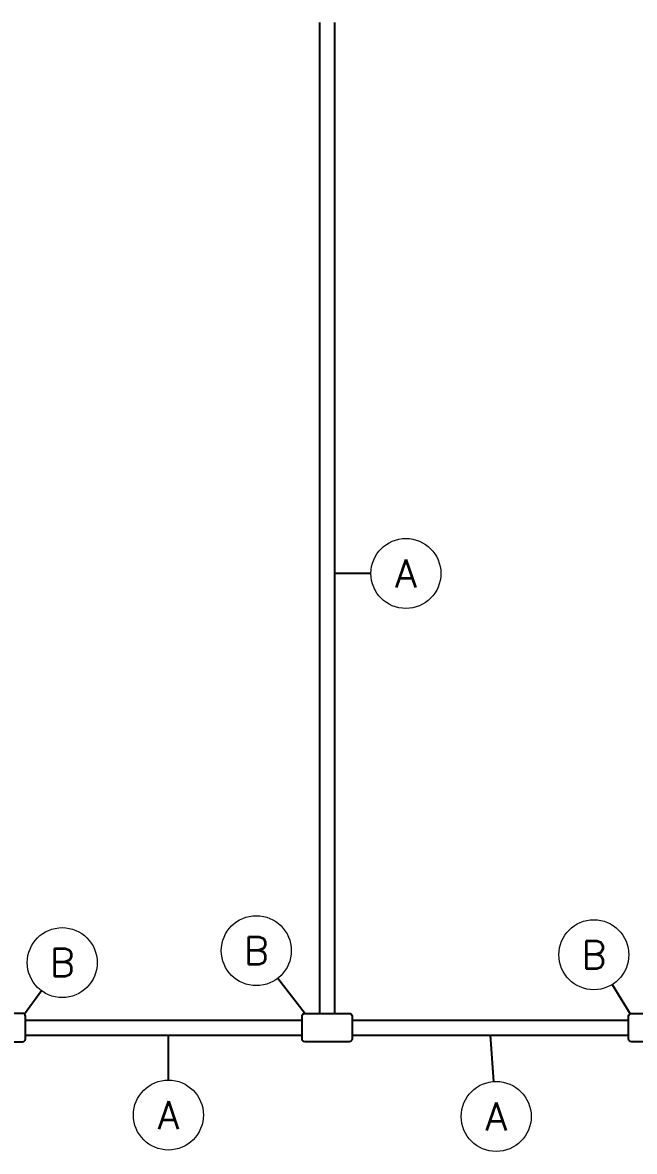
# Model space of a CAD drawing. Header units: millimetres. Extents: x 100 to 940, y 100 to 694.
# Drawn here: x 291 to 321.8, y 554.1 to 610.8 of the extents above; entities that cross this region are included whole.
import ezdxf
from ezdxf.enums import TextEntityAlignment as Align

# ---------------------------------------------------------------- set-up
doc = ezdxf.new("R2010")
doc.units = ezdxf.units.MM
doc.layers.add('SGC-Anotaçoes (Dados da Peça)', color=5, linetype='Continuous', lineweight=0)
doc.styles.add('SGC_Anotaçoes_Dados_da_Peça', font='txt.shx')

msp = doc.modelspace()

# ---------------------------------------------------------------- linework, layer by layer
at = {"color": 2}
for p, q in [((305.973, 610.837), (305.973, 561.068)), ((306.723, 610.837), (306.723, 561.068)), ((291.191, 560.726), (305.089, 560.726)), ((307.606, 560.726), (321.504, 560.726)), ((307.606, 560.726), (307.606, 559.976)), ((291.191, 559.976), (305.089, 559.976)), ((307.606, 559.976), (321.504, 559.976))]:
    msp.add_line(p, q, dxfattribs=at)
at = {"color": 5}
for p, q in [((308.552, 583.165), (306.723, 583.165)), ((303.869, 562.828), (305.239, 561.068)), ((292.001, 562.194), (291.147, 561.024)), ((320.673, 562.514), (321.575, 561.045)), ((298.372, 557.717), (298.372, 559.976)), ((314.722, 557.643), (314.555, 559.976))]:
    msp.add_line(p, q, dxfattribs=at)
at = {"color": 2}
for points in [[(289.933, 559.635), (291.041, 559.635, 0.414214), (291.191, 559.785), (291.191, 560.918, 0.414214), (291.041, 561.068), (289.933, 561.068)], [(322.762, 559.635), (321.654, 559.635, -0.414214), (321.504, 559.785), (321.504, 560.918, -0.414214), (321.654, 561.068), (322.762, 561.068)]]:
    msp.add_lwpolyline(points, format="xyb", dxfattribs=at)
msp.add_lwpolyline([(305.239, 561.068), (307.456, 561.068, -0.414214), (307.606, 560.918), (307.606, 559.785, -0.414214), (307.456, 559.635), (305.239, 559.635, -0.414214), (305.089, 559.785), (305.089, 560.918, -0.414214)], format="xyb", close=True, dxfattribs=at)
at = {"layer": 'SGC-Anotaçoes (Dados da Peça)'}
for centre in [(310.309, 583.165), (302.789, 564.216), (293.037, 563.615), (319.753, 564.011), (298.372, 555.959), (314.847, 555.889)]:
    msp.add_circle(centre, 1.758, dxfattribs=at)

# ---------------------------------------------------------------- texts
at = {"layer": 'SGC-Anotaçoes (Dados da Peça)', "style": 'SGC_Anotaçoes_Dados_da_Peça'}
for s, p in [('A', (310.309, 583.165)), ('B', (302.789, 564.216)), ('B', (293.037, 563.615)), ('B', (319.753, 564.011)), ('A', (298.372, 555.959)), ('A', (314.847, 555.889))]:
    msp.add_text(s, height=1.406, dxfattribs=at).set_placement(p, align=Align.MIDDLE_CENTER)

doc.saveas('drawing.dxf')
